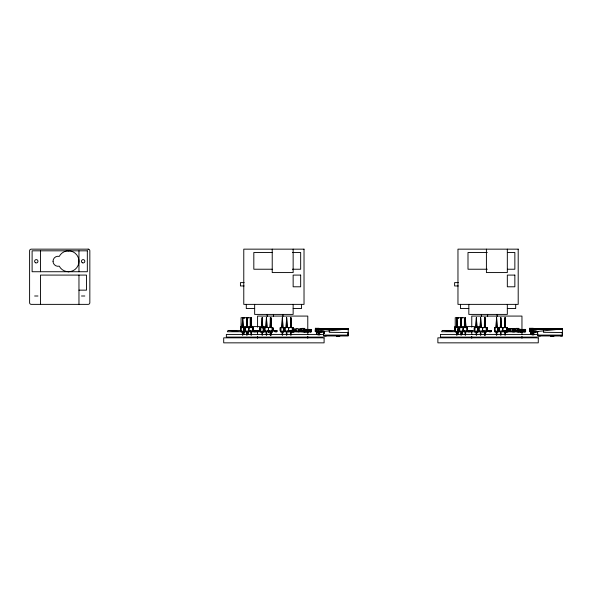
<?xml version="1.0" encoding="UTF-8"?>
<svg xmlns="http://www.w3.org/2000/svg" width="592" height="592" viewBox="0 0 592 592"><rect width="100%" height="100%" fill="white"/><g stroke="black" fill="none" stroke-linecap="round" stroke-linejoin="round"><path stroke-width="0.89" d="M257.757 331.587C256.129 331.261 258.608 332.238 257.757 330.98M295.993 329.936L295.985 331.742L295.993 329.936L294.742 329.944L294.749 331.742L294.742 329.944M299.848 329.936L299.841 331.742L299.848 329.936L298.597 329.944L298.597 331.742L298.597 329.944M316.639 333.318L316.639 328.73L344.611 328.886M471.276 330.943L471.276 331.742L471.942 331.675L471.276 331.587M507.041 331.742L507.041 331.254L512.043 331.283L512.176 331.742M510.171 329.936L510.171 331.742L510.171 329.936L508.92 329.944L508.928 331.742L508.92 329.944M521.589 331.579L514.004 331.727L514.026 329.936L512.776 329.944L512.783 331.742L512.776 329.944M530.824 333.318L530.824 328.73L558.789 328.886L546.157 328.974M254.575 330.98L254.575 331.742L253.916 331.683L253.916 330.943M255.64 331.668C256.351 331.157 255.633 332.364 255.507 330.98M300.928 329.448L301.106 331.727L300.906 330.891M468.753 331.587L468.094 331.742L468.094 330.943M469.685 330.98L469.685 331.742L470.277 331.668M515.107 329.448L515.284 331.727L515.084 330.891M253.916 331.742L254.575 331.535L253.916 331.587M257.098 331.742L257.098 330.943M240.618 327.605L240.537 331.017L241.329 331.017M240.567 331.017L240.537 327.605L253.287 327.605L253.265 331.017L248.47 331.017M281.067 331.017L280.275 331.017L280.297 327.605L293.025 327.605L293.025 331.017L289.17 331.017M293.025 327.605L293.01 331.017L292.944 327.605M455.514 331.017L454.715 331.017L454.737 327.605L467.465 327.605L467.451 331.017L467.384 327.605M486.935 327.605L487.001 331.017L487.016 327.605L474.266 327.605L474.266 331.017L475.065 331.017M494.542 327.605L494.453 331.017L495.252 331.017M494.483 331.017L494.453 327.605L507.203 327.605L507.189 331.017L502.194 330.854L502.578 331.017M271.136 317.682L271.247 327.605L270.773 317.682L270.174 327.605L270.285 317.682M485.314 317.682L485.425 327.605L484.952 317.682L484.36 327.605L484.471 317.682M311.422 331.683L311.407 329.418L303.548 329.418L303.496 329.929L303.563 331.698L311.422 331.683L311.385 329.433M319.68 334.887L319.724 331.838L316.639 328.797L348.222 328.923L348.222 335.945L323.528 335.923L323.528 331.564L324.09 331.002L323.528 333.244L324.372 333.244M525.6 331.683L525.585 329.418L517.734 329.418L517.674 329.929L517.741 331.698L525.6 331.683L525.585 329.418M533.858 334.887L533.903 331.838L530.824 328.797L562.4 328.923L562.4 335.945L537.706 335.923L537.706 331.564L530.824 329.544L543.419 329.167L543.419 332.319L562.259 332.504L562.4 335.087L537.706 335.087M260.169 327.605L260.117 331.017L260.88 331.017M454.797 327.605L454.797 331.017M474.347 331.017L474.347 327.605M486.802 330.247L486.772 331.86L482.665 331.86L482.783 331.439L483.235 331.86M323.528 334.791L323.528 334.08M537.706 334.791L537.706 334.08M244.104 334.539L244.163 331.809M248.351 334.539L248.433 330.906M271.173 335.131L271.247 331.86M458.282 334.539L458.363 330.906M462.53 334.539L462.589 331.809M485.351 335.131L485.425 331.86M514.026 329.936L514.026 331.705L513.22 331.579L525.652 331.616M303.57 329.433L303.563 331.698M517.748 329.433L517.741 331.698M293.262 331.313L293.225 331.735L294.024 331.579L287.623 331.631M310.904 331.313L310.867 331.735L310.904 331.032M471.935 331.742L471.935 330.98M507.44 331.313L507.152 331.742M525.082 331.313L525.082 331.453M245.621 327.605L245.436 331.86L245.243 331.017M265.172 327.605L264.987 331.86L264.794 331.017M285.359 327.605L285.174 331.86L284.989 331.017M459.806 327.605L459.614 331.86L459.429 331.017M479.357 327.605L479.165 331.86L478.98 331.017M499.544 327.605L499.352 331.86L499.167 331.017M272.638 328.308L272.638 327.605L272.934 331.024L268.842 331.165L268.405 331.017L268.59 327.605L268.035 331.86M270.174 327.605L270.655 317.682L271.247 327.605M289.481 331.564L288.622 331.727M302.645 331.564L302.778 330.824L304.229 330.861L302.778 330.817L302.867 331.564M484.36 327.605L484.833 317.682L485.425 327.605M503.962 331.564L502.867 331.727M295.985 331.254L294.757 331.291M510.171 331.254L508.935 331.291M486.476 330.255L486.55 331.86M241.373 327.605L241.122 331.86L244.141 331.86L243.948 327.605L244.141 331.86L242.794 331.298M262.345 331.298L263.692 331.86L263.499 327.605L263.751 331.86L260.672 331.86L260.924 327.605M282.532 331.298L283.879 331.86L283.686 327.605L283.879 331.86L280.86 331.86L281.111 327.605M292.3 331.735L292.137 331.224L290.901 331.291L290.894 331.742L307.226 331.742M456.98 331.298L458.319 331.86L458.127 327.605L458.378 331.86L455.3 331.86L455.551 327.605M475.102 327.605L474.851 331.86L477.87 331.86L477.677 327.605L477.87 331.86L476.53 331.298M495.289 327.605L495.038 331.86L498.057 331.86L497.872 327.605L498.057 331.86L496.718 331.298M506.56 331.742L506.315 331.224L505.08 331.291M507.44 331.453L506.907 331.742M255.396 330.817C258.756 330.876 257.823 330.861 255.552 330.824C255.685 331.957 255.285 331.934 255.389 330.824L257.564 330.839L257.394 331.742M274.732 330.817L276.893 330.817L274.725 330.839L276.901 330.824L276.901 331.742L274.725 331.742L274.725 330.824L276.893 330.817M471.572 331.742L471.572 330.824L469.574 330.817L471.735 330.817L469.567 330.824L471.743 330.839L469.567 330.839L469.671 331.646M488.911 330.817L491.079 330.906L488.903 330.824L488.903 331.742L491.079 331.742L491.079 330.824L488.903 330.839L491.071 330.817M516.964 330.817L518.407 330.832L516.957 330.824L516.957 331.742L521.589 331.742L520.02 331.727M319.724 331.838L318.57 334.887L318.792 331.912L348.222 328.908L316.639 329.544L324.09 331.394L320.945 331.35M299.841 331.254L298.605 331.291M514.019 331.254L512.79 331.291M242.816 335.124L243.12 331.838M247.064 335.124L247.367 331.838M251.311 335.124L251.696 331.017M262.367 335.124L262.67 331.838M266.615 335.124L266.918 331.838M270.862 335.124L271.247 331.017M282.554 335.124L282.858 331.838M286.802 335.124L287.113 331.838M291.057 335.124L291.434 331.017M456.994 335.124L457.298 331.838M461.242 335.124L461.553 331.838M465.497 335.124L465.874 331.017M476.545 335.124L476.849 331.838M480.793 335.124L481.104 331.838M485.048 335.124L485.425 331.017M496.732 335.124L497.036 331.838M500.98 335.124L501.291 331.838M505.235 335.124L505.612 331.017M318.563 334.887L318.792 332.63M532.97 332.63L532.748 334.887L533.903 331.838L562.4 328.923L560.72 328.886M248.485 331.86L249.04 327.605L248.855 331.017L248.411 331.017M288.223 331.86L288.778 327.605L288.593 331.017L290.287 331.017M462.663 331.86L463.218 327.605L463.033 331.017L464.735 331.017M482.214 331.86L482.769 327.605L482.584 331.017L484.286 331.017M502.401 331.86L502.956 327.605L502.771 331.017L502.327 331.017M272.934 328.308L272.66 327.842L272.594 331.86L268.487 331.86L268.694 330.343M244.2 331.86L243.482 328.456M283.938 331.86L283.22 328.456M477.929 331.86L477.492 329.315M498.116 331.86L497.68 329.315M290.139 331.468L300.603 331.468L300.595 328.841L292.751 328.849M514.781 331.468L514.774 328.841L506.93 328.841L514.774 328.841L514.781 331.468L505.191 331.468L505.561 331.742M300.603 331.468L300.595 328.841M533.311 328.294L529.559 328.301L529.522 331.668L531.046 331.668M519.695 330.891L519.539 331.727L519.724 330.891M529.566 328.301L529.47 331.157L531.039 331.157M533.096 333.081L532.748 334.887L532.978 331.912L533.903 331.838M258.245 330.995L258.112 331.653L253.568 331.653L253.428 330.995M472.431 330.995L472.29 331.653L467.747 331.653L467.606 330.995M252.828 331.017L252.636 331.86L252.451 327.605M263.692 331.86L263.033 328.456M272.683 329.441L272.934 331.024L272.66 327.842L272.202 331.86L272.379 331.017M292.566 331.017L292.374 331.86L292.189 327.605M458.319 331.86L457.942 329.315M467.007 331.017L466.822 331.86L466.629 327.605M486.557 331.017L486.372 331.86L486.18 327.605M506.745 331.017L506.56 331.86L506.367 327.605M262.411 331.017L268.894 331.024L268.487 331.86L268.605 331.439L269.057 331.86M268.761 331.749L268.487 331.024L268.657 331.86L268.894 331.024M482.835 331.86L482.665 331.024L482.835 331.86L483.079 331.024L476.59 331.017M323.528 333.244L324.09 331.394L322.433 331.246M323.543 333.807L324.201 333.244L323.609 331.439L319.939 331.483M272.372 331.86L272.638 331.024L271.935 331.86M264.276 331.742L264.617 330.824M293.602 331.742L293.935 330.824L294.187 331.742M478.795 330.824L478.462 331.742L477.122 331.661M507.788 331.742L508.121 330.824L508.373 331.742M502.712 331.631L508.202 331.579L506.656 331.735M317.956 331.564L317.504 332.615L318.6 332.623L318.119 331.564L317.504 332.615L318.6 332.623M323.528 335.087L348.222 335.087L348.074 332.504L329.241 332.319L329.241 329.167L316.639 329.041L348.222 328.923L339.823 328.789M317.778 334.85L316.639 333.799L317.749 331.816M531.964 334.85L530.824 333.799L531.934 331.816M290.376 331.727L290.073 331.564M303.866 331.564L304.651 331.712L303.896 331.742M244.037 318.452L244.518 317.689L242.757 317.83M458.215 318.452L458.696 317.689L456.943 317.83M228.179 330.44L227.343 331.742L240.729 331.742L228.179 330.44L240.729 330.44M442.365 330.44L441.528 331.742L454.915 331.742L442.365 330.44L454.915 330.44M306.774 331.675L299.041 331.579L299.826 331.579M310.807 331.712L310.867 331.187M504.258 331.564L504.673 331.727M268.657 331.86L268.953 331.52L268.487 331.86M529.507 331.601L531.401 331.505L529.544 331.55M315.321 331.601L317.201 331.527M507.403 331.735L507.44 331.032M268.176 330.854L267.821 330.854M288.363 330.854L288.474 331.017M462.589 331.017L462.974 331.017L462.456 330.854M482.14 331.017L482.391 331.017M297.939 331.735L297.865 331.283C296.155 329.796 291.723 332.889 293.262 331.032M522.181 331.742L522.677 331.742M483.205 331.52L482.665 331.86L483.079 331.024L487.12 331.024L486.839 327.842M517.978 331.735L518.829 331.675L518.044 331.564M249.587 331.017L250.061 331.017L249.432 331.017M269.138 331.017L269.612 331.017M289.325 331.017L289.762 331.017M520.953 331.712L520.235 331.675L521.404 331.742M319.118 328.301L315.373 328.301L315.292 331.157L315.484 328.271M293.166 331.712L294.024 331.742L292.552 331.742M268.983 331.017L269.493 330.854M519.791 329.241L520.664 329.389M255.603 331.668L256.166 331.742L256.166 330.943M248.514 317.83L246.76 317.689L247.234 318.452M462.692 317.83L460.939 317.689L461.412 318.452M309.017 331.742L308.388 331.712M339.823 335.59L337.581 336.101L336.463 335.59M554.001 335.59L551.759 336.101L550.641 335.59M513.183 330.906L513.183 331.742L514.004 331.579M297.125 328.819L296.792 328.834M307.411 331.579L305.842 331.727M289.858 331.017L289.029 331.017M470.344 331.587L470.344 330.943M524.963 331.712L525.082 331.032M270.1 331.017L268.842 331.017M504.473 331.017L503.207 331.017M319.088 332.179L323.528 331.727L319.643 331.853M533.266 332.179L537.706 331.727L533.821 331.853M308.18 331.712L308.898 331.675M292.973 331.742L293.232 331.187M310.608 331.742L310.467 331.742M524.786 331.742L524.645 331.742M323.528 331.727L318.792 331.912L319.495 334.909M537.706 331.727L532.978 331.912L533.673 334.909M329.241 329.167L316.639 329.544L318.281 329.929M319.821 331.513L324.09 331.394L323.528 331.564L324.201 333.244L323.602 331.424L320.864 331.476L323.624 331.468L324.201 333.244M534.006 331.513L537.418 331.416M68.243 250.823L68.761 250.823M68.724 271.735L68.309 271.735M558.204 328.849L554.001 328.789L562.4 328.923L530.824 329.544L532.467 329.929M535.042 331.476L537.817 331.483M534.117 331.483L537.78 331.424M288.437 331.683L293.247 331.698L287.623 331.661M320.339 331.513L324.031 331.468L321.567 331.217M502.623 331.683L507.418 331.727L503.437 331.564M534.517 331.513L538.209 331.468L535.745 331.217M293.765 330.817L292.204 330.832L293.773 330.906M302.778 330.839L304.221 330.824M507.943 330.817L506.389 330.832L506.145 331.727L506.308 330.891L507.951 330.906M518.4 330.824L516.957 330.839L517.119 331.742M513.22 331.742L514.788 331.727L505.072 331.742M305.783 329.219L306.486 329.389M468.094 331.683L468.76 331.675L468.76 330.98M558.781 328.871L550.641 328.789L562.4 328.923L530.824 329.041L543.419 329.167M300.692 329.389L300.928 329.914M303.496 329.929L311.444 329.922M517.674 329.929L525.622 329.922M272.194 252.495L253.82 252.495L253.82 269.227L272.194 269.227M292.404 252.495L300.669 252.495L300.669 269.227L292.404 269.227M487.29 252.495L467.998 252.495L467.998 269.227L487.29 269.227M507.499 252.495L514.855 252.495L514.855 269.227L507.499 269.227M244.119 282.613L240.433 282.613L240.433 285.958L244.119 285.958M458.297 282.613L454.612 282.613L454.612 285.958L458.297 285.958M78.965 290.147L86.491 290.147L86.491 275.088L40.478 275.088L40.478 304.369M34.625 296L37.962 296M81.481 296L84.811 296M254.656 308.55L246.287 308.55L246.287 304.369M293.144 308.55L301.506 308.55L301.506 304.369M468.834 308.55L460.472 308.55L460.472 304.369M507.322 308.55L515.691 308.55L515.691 304.369M240.396 326.592L266.333 326.592M454.575 326.592L480.512 326.592M301.639 329.219L304.813 329.219M515.817 329.219L518.999 329.219M254.116 330.44L259.141 330.44M468.302 330.44L473.319 330.44M287.949 330.728L289.473 330.728M303.689 330.728L300.928 330.728L301.106 331.727M502.134 330.728L503.651 330.728M291.804 330.906L294.187 330.906M506.338 330.824L508.373 330.906M242.861 331.017L249.565 331.128M282.599 331.017L289.303 331.128M457.039 331.017L463.743 331.128M496.777 331.017L503.481 331.128M316.861 331.157L315.247 331.157L315.344 331.668L316.868 331.668M243.8 331.335L245.636 331.335M248.388 331.335L250.216 331.402L248.499 331.283M457.986 331.335L459.814 331.335M462.567 331.335L464.402 331.402L462.678 331.283M300.114 331.631L311.466 331.616M244.082 331.742L245.754 331.742L244.637 330.839M249.099 331.742L250.771 331.742M252.444 331.742L260.813 331.742M263.359 331.742L265.83 331.742M302.009 331.727L311.244 331.742M463.277 331.742L464.949 331.742M466.629 331.742L474.991 331.742M477.455 331.742L479.046 331.742L479.046 330.906M516.187 331.727L525.422 331.742M322.707 334.421L226.366 334.421L226.351 337.1L322.707 337.1M440.544 334.421L536.885 334.421M323.528 335.59L348.222 335.59M537.706 335.59L562.4 335.59M537.706 335.93L540.452 335.93M560.572 335.938L562.4 335.945M323.528 335.93L326.273 335.93M440.544 337.1L536.885 337.1M508.891 330.24L510.208 330.24M512.746 330.24L514.056 330.24M294.712 330.24L296.022 330.24M298.56 330.24L299.878 330.24M560.594 328.9L562.4 328.908M532.778 332.623L531.69 332.615L532.778 332.623L532.297 331.564M344.603 328.871L336.463 328.789L348.222 328.908M523.343 331.742L522.906 331.453M505.701 331.742L505.265 331.313M309.157 331.742L308.728 331.453M514.293 331.631L516.823 331.564M291.382 331.742L291.264 330.824M523.195 331.742L522.906 331.032M524.482 330.61L525.208 330.647M522.359 330.61L523.076 330.647M518.111 330.61L518.829 330.647M520.235 330.61L520.953 330.647M310.304 330.61L311.022 330.647M306.057 330.61L306.774 330.647M308.18 330.61L308.898 330.647M303.933 330.61L304.651 330.647M535.124 331.35L537.706 331.564M505.383 331.712L505.302 331.187M291.183 331.712L291.086 331.032M522.965 331.69L522.906 331.313M482.769 331.017L483.294 331.128M268.59 331.017L269.116 331.128M288.075 331.017L288.393 331.017M248.27 330.854L248.655 331.017M458.815 330.839L459.932 331.742L458.26 331.742L458.26 330.388M515.07 329.27L515.107 329.914M497.717 328.974L498.619 331.017M477.529 328.974L478.432 331.017M457.979 328.974L458.881 331.017M283.235 328.286L284.441 331.017M263.048 328.286L264.254 331.017M243.497 328.286L244.703 331.017M505.442 330.824L505.775 331.742M455.366 331.86L455.174 331.017L455.3 331.86M280.926 331.86L280.734 331.017L280.86 331.86M260.732 331.86L260.547 331.017L260.672 331.86M515.284 331.727L515.107 330.728L518.829 330.41L518.111 330.743M486.913 328.634L487.12 331.024L486.942 327.953M272.557 328.649L272.934 331.024L272.757 327.953M486.95 329.433L487.12 331.024M272.601 327.842L272.934 331.024M504.547 331.017L504.924 335.124M500.373 331.838L500.677 335.124M496.118 331.838L496.429 335.124M484.36 331.017L484.737 335.124M480.186 331.838L480.489 335.124M475.931 331.838L476.242 335.124M464.809 331.017L465.186 335.124M460.635 331.838L460.939 335.124M456.38 331.838L456.691 335.124M290.361 331.017L290.746 335.124M286.188 331.838L286.498 335.124M281.94 331.838L282.243 335.124M270.174 331.017L270.559 335.124M266 331.838L266.311 335.124M261.753 331.838L262.056 335.124M251.008 335.124L250.623 331.017L249.291 331.017M246.45 331.838L246.76 335.124M242.202 331.838L242.505 335.124M324.031 331.283L324.142 332.586M291.086 331.453L291.086 331.313M562.259 332.504L562.4 335.087M348.074 332.504L348.222 335.087M272.002 327.605L272.187 331.86M308.728 331.313L308.787 331.742L308.728 331.032M484.36 331.86L484.434 335.131M270.174 331.86L270.248 335.131M461.309 332.719L461.353 334.539M457.039 331.809L457.098 334.539M247.13 332.719L247.167 334.539M242.883 332.719L242.92 334.539M507.122 327.605L507.189 331.017L507.196 327.605M280.356 331.017L280.297 327.605L280.305 331.017M260.169 331.017L260.103 327.605L272.838 327.605L272.838 331.017M253.206 327.605L253.265 331.017L253.272 327.605M463.469 331.017L467.465 331.017L467.458 327.605M487.009 327.605L487.016 331.017M530.824 328.73L530.824 333.799M530.195 329.973L530.195 331.742M521.959 329.004L521.959 316.076L471.765 316.076L471.765 327.154M521.959 330.854L521.959 334.547M521.959 336.389L521.959 338.239M519.132 330.906L519.132 331.742M518.962 330.824L518.962 331.742M513.012 330.824L513.012 331.742L511.17 331.661L511.17 330.824M511.007 330.906L511.007 331.742M507.322 249.151L507.322 272.572L486.409 272.572L486.409 249.151M507.322 304.369L507.322 314.404L468.834 314.404L468.834 304.369M498.79 327.605L498.79 331.017M497.117 314.404L497.117 316.498M487.608 314.404L487.608 316.498M481.385 314.404L481.385 316.498M478.602 327.605L478.602 331.017M471.743 330.824L471.765 334.547M471.765 336.389L471.765 338.239M469.567 330.824L469.567 331.742M464.402 326.836L464.402 317.689L455.233 317.689L455.233 327.465M459.052 327.605L459.052 331.017M440.529 334.421L440.529 337.1M316.639 328.73L316.639 333.799M316.017 329.973L316.017 331.742M307.781 329.004L307.781 316.076L257.579 316.076L257.579 327.154M307.781 330.854L307.781 334.547M307.781 336.389L307.781 338.239M304.954 330.906L304.954 331.742M304.784 330.824L304.784 331.742M298.997 330.906L298.997 331.742M298.834 330.824L298.834 331.742L296.992 331.661L296.992 330.824M296.829 330.906L296.829 331.742M293.144 249.151L293.144 272.572L272.224 272.572L272.224 249.151M293.144 304.369L293.144 314.404L254.656 314.404L254.656 304.369M291.012 330.906L291.012 331.742M284.611 327.605L284.611 331.017M282.939 314.404L282.939 316.498M273.423 314.404L273.423 316.498M267.207 314.404L267.207 316.498M264.861 330.906L264.861 331.742M264.424 327.605L264.424 331.017M257.564 330.824L257.579 334.547M257.579 336.389L257.579 338.239M250.216 326.784L250.216 317.689L241.055 317.689L241.055 327.465M244.873 327.605L244.873 331.017M78.965 250.823L78.965 271.735M78.965 275.088L78.965 304.369M40.478 250.823L40.478 271.735M260.103 327.605L260.088 331.017L260.088 327.605M242.602 317.682L242.128 327.605L242.72 317.682L243.194 327.605L242.602 317.682M246.849 317.682L246.376 327.605L246.968 317.682L247.449 327.605L246.849 317.682M251.104 317.682L250.623 327.605L251.223 317.682L251.696 327.605L251.104 317.682M262.152 317.682L261.679 327.605L262.271 317.682L262.744 327.605L262.152 317.682M266.4 317.682L265.926 327.605L266.518 317.682L266.999 327.605L266.4 317.682M282.34 317.682L281.866 327.605L282.458 317.682L282.939 327.605L282.34 317.682M286.587 317.682L286.114 327.605L286.713 317.682L287.187 327.605L286.587 317.682M290.842 317.682L290.361 327.605L290.961 317.682L291.434 327.605L290.842 317.682M456.78 317.682L456.306 327.605L456.898 317.682L457.379 327.605L456.78 317.682M461.035 317.682L460.554 327.605L461.153 317.682L461.627 327.605L461.035 317.682M465.282 317.682L464.809 327.605L465.401 317.682L465.874 327.605L465.282 317.682M476.331 317.682L475.857 327.605L476.449 317.682L476.93 327.605L476.331 317.682M480.586 317.682L480.105 327.605L480.704 317.682L481.178 327.605L480.586 317.682M496.518 317.682L496.044 327.605L496.636 317.682L497.117 327.605L496.518 317.682M500.773 317.682L500.292 327.605L500.891 317.682L501.365 327.605L500.773 317.682M505.02 317.682L504.547 327.605L505.139 317.682L505.612 327.605L505.02 317.682M292.13 330.891L291.974 331.727L292.159 330.891M305.516 330.891L305.361 331.727L305.546 330.891M274.895 330.824L276.901 330.839L276.73 331.742L274.895 331.661L274.895 330.824M489.073 330.824L491.079 330.839L490.916 331.742L489.073 331.661L489.073 330.824M337.581 328.538L336.463 329.041L339.823 329.041L337.581 328.538M337.581 335.59L336.463 336.101L339.823 336.101L337.581 335.59M551.759 328.538L550.641 329.041L554.001 329.041L551.759 328.538M551.759 335.59L550.641 336.101L554.001 336.101L551.759 335.59M318.637 332.556L317.645 332.586L318.637 332.556M532.815 332.556L531.831 332.586L532.815 332.556M339.823 328.538L337.581 329.041L336.463 328.538L339.823 328.538M554.001 328.538L551.759 329.041L550.641 328.538L554.001 328.538M304.725 328.412L301.735 328.412L304.717 328.412M518.903 328.412L515.913 328.412L518.903 328.412M311.022 331.675L310.304 331.712L311.022 331.712M523.076 331.675L522.359 331.712L523.076 331.712M525.208 331.675L524.482 331.712L525.208 331.712M88.164 249.151L31.272 249.151A1.672 1.672 0 0 0 29.6 250.823L29.6 302.69A1.672 1.672 0 0 0 31.272 304.369L88.164 304.369A1.672 1.672 0 0 0 89.836 302.69L89.836 250.823A1.672 1.672 0 0 0 88.164 249.151M304.022 249.151L243.778 249.151L243.778 304.369L304.022 304.369L304.022 249.151M518.2 249.151L457.964 249.151L457.964 304.369L518.2 304.369L518.2 249.151M87.327 250.823L32.109 250.823L32.109 271.735L87.327 271.735L87.327 250.823M300.669 275.088L293.144 275.088L293.144 286.794L300.669 286.794L300.669 275.088M514.855 275.088L507.322 275.088L507.322 286.794L514.855 286.794L514.855 275.088M304.651 330.41L303.933 330.743L304.651 330.41M306.774 330.41L306.057 330.743L306.774 330.41M308.898 330.41L308.18 330.743L308.898 330.41M311.022 330.41L310.304 330.743L311.022 330.41M520.953 330.41L520.235 330.743L520.953 330.41M523.076 330.41L522.359 330.743L523.076 330.41M525.208 330.41L524.482 330.743L525.208 330.41M324.098 337.832L223.702 337.832L223.702 342.849L324.098 342.849L324.098 337.832M538.276 337.832L437.88 337.832L437.88 342.849L538.276 342.849L538.276 337.832M495.104 331.86L494.912 331.017L495.038 331.86M474.917 331.86L474.725 331.017L474.851 331.86M241.181 331.86L240.996 331.017L241.122 331.86M53.028 261.279A5.017 5.017 0 0 0 59.244 266.156A10.464 10.464 0 0 0 75.117 269.382A10.464 10.464 0 0 0 75.117 253.176A10.464 10.464 0 0 0 59.244 256.403A5.017 5.017 0 0 0 53.028 261.279M82.31 262.73A1.672 1.672 0 0 0 84.819 261.279A1.672 1.672 0 0 0 82.31 259.829A1.672 1.672 0 0 0 82.31 262.73M35.453 262.73A1.672 1.672 0 0 0 37.969 261.279A1.672 1.672 0 0 0 35.453 259.829A1.672 1.672 0 0 0 35.453 262.73"/></g></svg>
